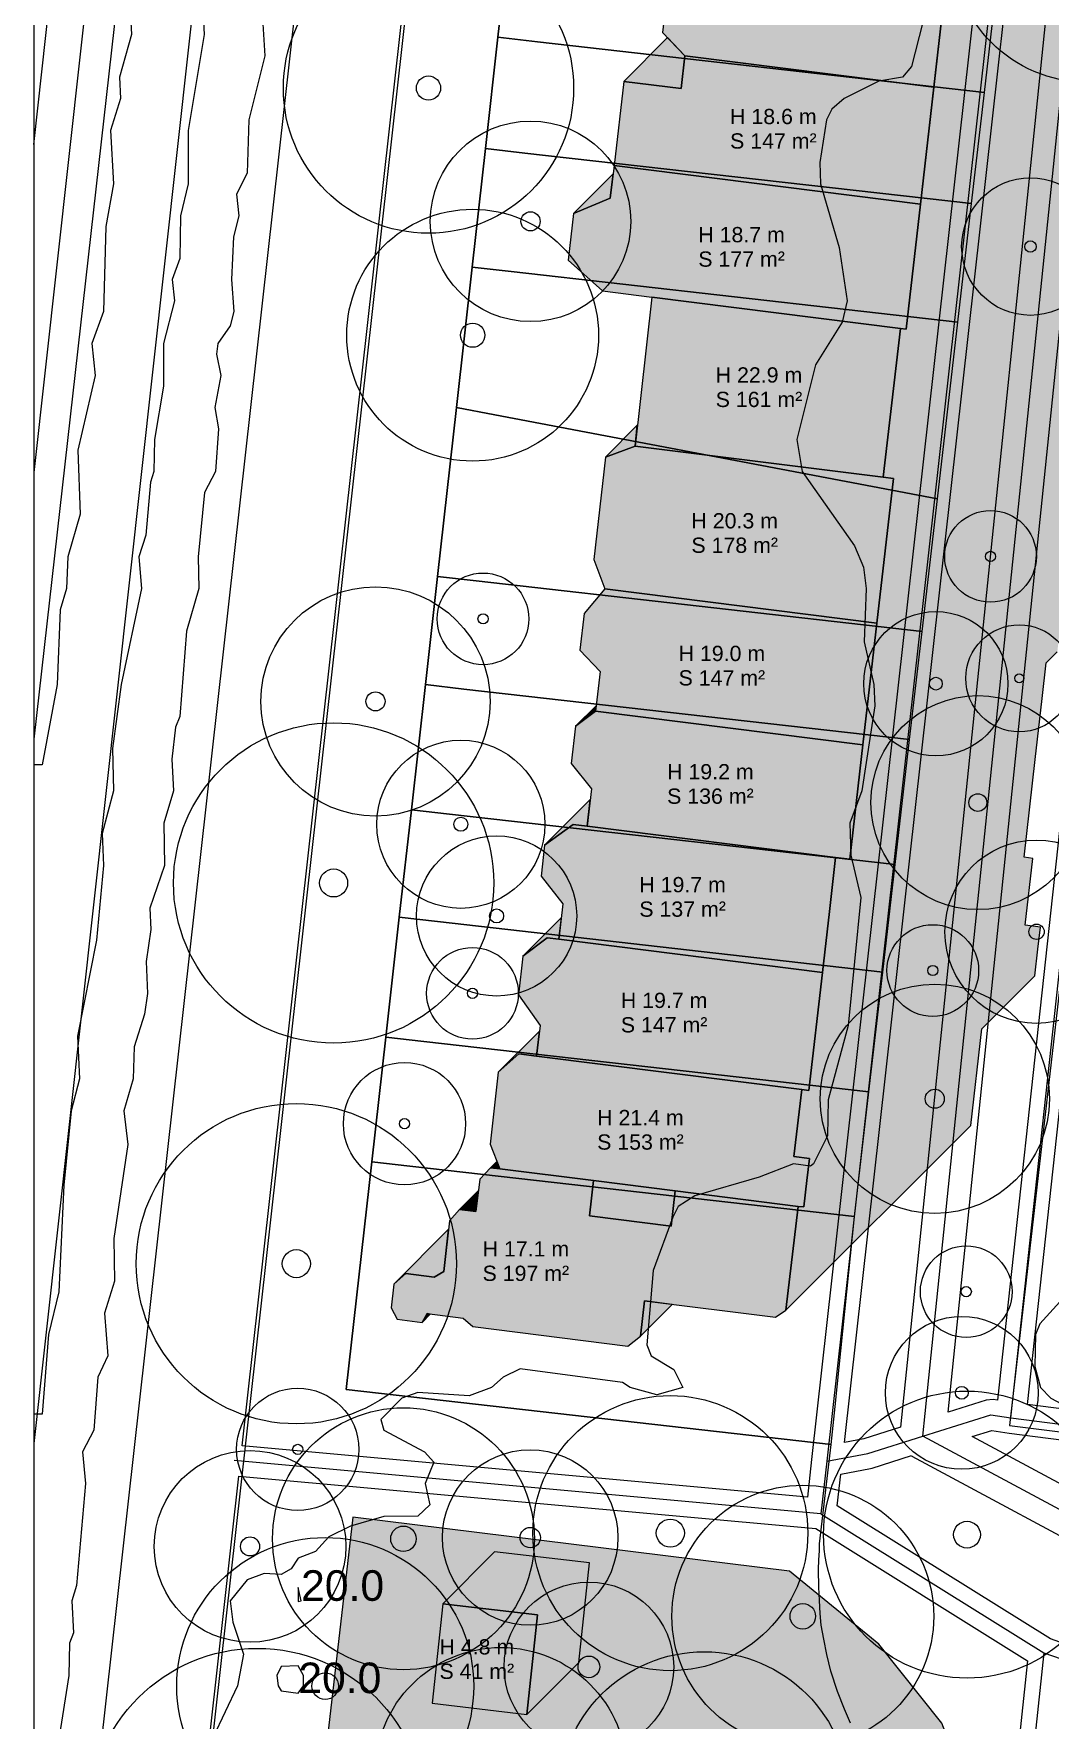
# Model space of a CAD drawing. Header units: metres. Extents: x -8 to 1190, y -11 to 1223.
# Drawn here: x 0 to 66.5, y 159.1 to 269.5 of the extents above; entities that cross this region are included whole.
import ezdxf

# ---------------------------------------------------------------- set-up
doc = ezdxf.new("R2010")
doc.units = ezdxf.units.M
doc.header["$MEASUREMENT"] = 0
for name, color, linetype, lineweight, true_color in [('TPX_BUILDING_AREAS_TEXT', 7, 'CONTINUOUS', 0, 0x000000), ('TPX_BUILDING_HEIGHTS_TEXT', 7, 'CONTINUOUS', 0, 0x000000), ('TPX_BUILDINGS', 7, 'CONTINUOUS', 0, 0x000000), ('TPX_BUILDINGS_HATCH', 7, 'CONTINUOUS', 0, 0xf0f0f0), ('TPX_BUILDINGS_SHADOWS_HATCH', 7, 'CONTINUOUS', 0, 0x000000), ('TPX_BUILDINGS_SHADOWS_OUTLINES', 7, 'CONTINUOUS', 0, 0x000000), ('TPX_CADASTRES', 7, 'CONTINUOUS', 0, 0x646464), ('TPX_CONTOUR_LINES_5M', 7, 'CONTINUOUS', 0, 0x969696), ('TPX_CONTOUR_LINES_5M_TEXT', 7, 'CONTINUOUS', 0, 0x000000), ('TPX_FRAME_PROJECT', 7, 'CONTINUOUS', 0, 0x000000), ('TPX_ROADS_AXES', 7, 'CONTINUOUS', 0, 0x323232), ('TPX_ROADS_CONTOURS', 7, 'CONTINUOUS', 0, 0x646464), ('TPX_VEGETATION_GREEN_SPACES', 7, 'CONTINUOUS', 0, 0x58ba48), ('TPX_VEGETATION_GREEN_SPACES_HATCH', 7, 'CONTINUOUS', 0, 0x58ba48), ('TPX_VEGETATION_TREES_INDIVIDUAL', 7, 'CONTINUOUS', 0, 0x136734)]:
    doc.layers.add(name, color=color, linetype=linetype, lineweight=lineweight, true_color=true_color)
doc.styles.add('TPX_TEXTE', font='arial.ttf')

# ---------------------------------------------------------------- blocks, each defined once
blk = doc.blocks.new('TREETR006_CR063')
at = {"layer": 'TPX_VEGETATION_TREES_INDIVIDUAL'}
for radius in [6.27, 0.625]:
    blk.add_circle((0, 0, 0.04), radius, dxfattribs=at)
blk = doc.blocks.new('TREETR006_CR070')
at = {"layer": 'TPX_VEGETATION_TREES_INDIVIDUAL'}
for radius in [7, 0.583]:
    blk.add_circle((0, 0, 0.04), radius, dxfattribs=at)
blk = doc.blocks.new('TREETR003_CR030')
at = {"layer": 'TPX_VEGETATION_TREES_INDIVIDUAL'}
for radius in [3, 0.333]:
    blk.add_circle((0, 0, 0.04), radius, dxfattribs=at)
blk = doc.blocks.new('TREETR006_CR066')
at = {"layer": 'TPX_VEGETATION_TREES_INDIVIDUAL'}
for radius in [6.56, 0.625]:
    blk.add_circle((0, 0, 0.04), radius, dxfattribs=at)
blk = doc.blocks.new('TREETR003_CR035')
at = {"layer": 'TPX_VEGETATION_TREES_INDIVIDUAL'}
for radius in [3.5, 0.292]:
    blk.add_circle((0, 0, 0.04), radius, dxfattribs=at)
blk = doc.blocks.new('TREETR004_CR045')
at = {"layer": 'TPX_VEGETATION_TREES_INDIVIDUAL'}
for radius in [4.5, 0.375]:
    blk.add_circle((0, 0, 0.04), radius, dxfattribs=at)
blk = doc.blocks.new('TREETR008_CR086')
at = {"layer": 'TPX_VEGETATION_TREES_INDIVIDUAL'}
for radius in [8.57, 0.833]:
    blk.add_circle((0, 0, 0.04), radius, dxfattribs=at)
blk = doc.blocks.new('TREETR005_CR052')
at = {"layer": 'TPX_VEGETATION_TREES_INDIVIDUAL'}
for radius in [5.24, 0.458]:
    blk.add_circle((0, 0, 0.04), radius, dxfattribs=at)
blk = doc.blocks.new('TREETR005_CR060')
at = {"layer": 'TPX_VEGETATION_TREES_INDIVIDUAL'}
for radius in [6, 0.5]:
    blk.add_circle((0, 0, 0.04), radius, dxfattribs=at)
blk = doc.blocks.new('TREETR008_CR095')
at = {"layer": 'TPX_VEGETATION_TREES_INDIVIDUAL'}
for radius in [9.5, 0.792]:
    blk.add_circle((0, 0, 0.04), radius, dxfattribs=at)
blk = doc.blocks.new('TREETR005_CR055')
at = {"layer": 'TPX_VEGETATION_TREES_INDIVIDUAL'}
for radius in [5.5, 0.458]:
    blk.add_circle((0, 0, 0.04), radius, dxfattribs=at)
blk = doc.blocks.new('TREETR006_CR075')
at = {"layer": 'TPX_VEGETATION_TREES_INDIVIDUAL'}
for radius in [7.5, 0.625]:
    blk.add_circle((0, 0, 0.04), radius, dxfattribs=at)
blk = doc.blocks.new('TREETR003_CR040')
at = {"layer": 'TPX_VEGETATION_TREES_INDIVIDUAL'}
for radius in [4, 0.333]:
    blk.add_circle((0, 0, 0.04), radius, dxfattribs=at)
blk = doc.blocks.new('TREETR009_CR097')
at = {"layer": 'TPX_VEGETATION_TREES_INDIVIDUAL'}
for radius in [9.72, 0.875]:
    blk.add_circle((0, 0, 0.04), radius, dxfattribs=at)
blk = doc.blocks.new('TREETR008_CR088')
at = {"layer": 'TPX_VEGETATION_TREES_INDIVIDUAL'}
for radius in [8.83, 0.792]:
    blk.add_circle((0, 0, 0.04), radius, dxfattribs=at)
blk = doc.blocks.new('TREETR008_CR082')
at = {"layer": 'TPX_VEGETATION_TREES_INDIVIDUAL'}
for radius in [8.24, 0.792]:
    blk.add_circle((0, 0, 0.04), radius, dxfattribs=at)
blk = doc.blocks.new('TREETR004_CR050')
at = {"layer": 'TPX_VEGETATION_TREES_INDIVIDUAL'}
for radius in [5, 0.417]:
    blk.add_circle((0, 0, 0.04), radius, dxfattribs=at)
blk = doc.blocks.new('TREETR007_CR057')
at = {"layer": 'TPX_VEGETATION_TREES_INDIVIDUAL'}
for radius in [5.74, 0.667]:
    blk.add_circle((0, 0, 0.04), radius, dxfattribs=at)
blk = doc.blocks.new('TREETR009_CR105')
at = {"layer": 'TPX_VEGETATION_TREES_INDIVIDUAL'}
for radius in [10.48, 0.917]:
    blk.add_circle((0, 0, 0.04), radius, dxfattribs=at)
blk = doc.blocks.new('TREETR009_CR110')
at = {"layer": 'TPX_VEGETATION_TREES_INDIVIDUAL'}
for radius in [11, 0.917]:
    blk.add_circle((0, 0, 0.04), radius, dxfattribs=at)
blk = doc.blocks.new('TREETR009_CR094')
at = {"layer": 'TPX_VEGETATION_TREES_INDIVIDUAL'}
for radius in [9.39, 0.875]:
    blk.add_circle((0, 0, 0.04), radius, dxfattribs=at)
blk = doc.blocks.new('TREETR004_CR047')
at = {"layer": 'TPX_VEGETATION_TREES_INDIVIDUAL'}
for radius in [4.72, 0.417]:
    blk.add_circle((0, 0, 0.04), radius, dxfattribs=at)
blk = doc.blocks.new('TREETR009_CR090')
at = {"layer": 'TPX_VEGETATION_TREES_INDIVIDUAL'}
for radius in [9, 0.917]:
    blk.add_circle((0, 0, 0.04), radius, dxfattribs=at)
blk = doc.blocks.new('TREETR007_CR056')
at = {"layer": 'TPX_VEGETATION_TREES_INDIVIDUAL'}
for radius in [5.55, 0.708]:
    blk.add_circle((0, 0, 0.04), radius, dxfattribs=at)

msp = doc.modelspace()

# ---------------------------------------------------------------- hatches: boundary and pattern name
at = {"layer": 'TPX_BUILDINGS_HATCH'}
for points in [[(41.41, 271.8), (41.16, 269.58), (42.63, 268.05), (58.92, 266), (59.79, 273.65), (43.14, 275.74), (42.86, 273.32), (41.41, 271.8)], [(38.62, 266.38), (37.99, 260.87), (58.04, 258.35), (58.92, 266), (42.63, 268.05), (42.37, 265.91), (38.62, 266.38)], [(35.34, 257.74), (34.98, 254.67), (37.22, 252.67), (40.47, 252.26), (56.73, 250.22), (57.11, 250.17), (58.04, 258.35), (37.99, 260.87), (37.74, 258.74), (35.34, 257.74)], [(40.47, 252.26), (39.36, 242.52), (55.61, 240.48), (56.73, 250.22), (40.47, 252.26)], [(37.42, 241.8), (36.66, 235.1), (37.38, 233.17), (55.19, 230.93), (56.28, 240.4), (55.61, 240.48), (39.36, 242.52), (37.42, 241.8)], [(36.02, 231.57), (35.74, 229.17), (37.08, 227.76), (36.78, 225.17), (54.28, 222.96), (55.19, 230.93), (37.38, 233.17), (36.02, 231.57)], [(35.46, 224.19), (35.19, 221.75), (36.51, 220.09), (36.23, 217.64), (52.49, 215.59), (53.42, 215.48), (54.28, 222.96), (36.78, 225.17), (35.46, 224.19)], [(33.44, 216.41), (33.21, 214.37), (34.64, 212.56), (34.38, 210.25), (51.63, 208.08), (52.08, 212.06), (52.49, 215.59), (36.23, 217.64), (35.32, 217.76), (33.44, 216.41)], [(32.02, 209.15), (31.73, 206.62), (33.14, 204.61), (32.91, 202.6), (50.27, 200.41), (50.74, 200.35), (51.63, 208.08), (34.38, 210.25), (33.61, 210.35), (32.02, 209.15)], [(30.41, 201.55), (29.87, 196.84), (30.5, 195.23), (36.64, 194.46), (41.99, 193.78), (50.03, 192.77), (50.4, 192.73), (50.6, 194.46), (50.77, 195.9), (49.76, 196.03), (50.27, 200.41), (32.91, 202.6), (31.75, 202.74), (30.41, 201.55)], [(23.57, 187.69), (23.39, 186.14), (23.78, 185.38), (25.42, 185.18), (25.76, 185.75), (28.12, 185.45), (28.74, 184.91), (38.89, 183.63), (39.72, 184.28), (39.98, 186.58), (48.56, 185.51), (49.24, 185.97), (50.03, 192.77), (41.99, 193.78), (41.72, 191.47), (36.37, 192.14), (36.64, 194.46), (30.5, 195.23), (29.91, 195.3), (29.2, 194.55), (28.95, 192.43), (27.88, 192.56), (27.22, 191.82), (26.84, 188.51), (26.22, 188.14), (24.36, 188.37), (23.57, 187.69)], [(26.78, 166.77), (26.08, 160.27), (32.28, 159.53), (32.98, 166.04), (26.78, 166.77)]]:
    msp.add_hatch(color=256, dxfattribs=at).paths.add_polyline_path(points)
at = {"layer": 'TPX_BUILDINGS_SHADOWS_HATCH'}
h = msp.add_hatch(color=256, dxfattribs=at)
h.paths.add_polyline_path([(63.22, 428.91), (39.25, 404.94), (39.87, 405.31), (53.03, 403.66), (52.23, 396.68), (60.79, 395.6), (61.58, 402.55), (75.26, 400.84), (73.01, 381.17), (60.09, 382.8), (59.76, 379.88), (70.8, 378.49), (69.91, 370.79), (70.33, 370.74), (69.44, 362.95), (68.49, 354.66), (67.97, 354.74), (67.06, 346.85), (65.88, 346.99), (64.88, 338.32), (63.96, 330.35), (66.99, 329.97), (64.85, 311.48), (64.14, 311.57), (63.29, 304.11), (62.44, 296.7), (61.57, 289.1), (60.69, 281.45), (59.79, 273.65), (58.04, 258.35), (57.11, 250.17), (56.73, 250.22), (55.61, 240.48), (56.28, 240.4), (55.19, 230.93), (54.28, 222.96), (53.42, 215.48), (52.49, 215.59), (52.08, 212.06), (51.63, 208.08), (50.74, 200.35), (50.27, 200.41), (49.76, 196.03), (50.77, 195.9), (50.6, 194.46), (50.4, 192.73), (50.03, 192.77), (49.24, 185.97), (61.34, 198.06), (62.06, 204.39), (65.54, 207.86), (65.73, 209.59), (65.9, 211.03), (64.9, 211.16), (65.4, 215.54), (64.83, 215.61), (65.56, 222.01), (66.01, 225.99), (66.28, 228.34), (67, 229.05), (67.86, 236.54), (67.73, 236.56), (68.63, 244.37), (69.55, 245.29), (70.63, 254.75), (69.96, 254.83), (71.8, 256.67), (72.93, 266.41), (70.71, 266.69), (71.27, 271.57), (71.2, 271.58), (72.07, 279.15), (72.78, 279.86), (73.65, 287.51), (73.28, 287.56), (74.13, 294.88), (74.2, 294.95), (75.07, 302.6), (74.89, 302.63), (75.73, 310), (75.61, 310.01), (76.44, 317.26), (76.38, 317.27), (77.12, 323.75), (80.05, 326.68), (82.19, 345.18), (79.16, 345.56), (74.91, 346.08), (74.2, 345.38), (74.5, 347.94), (74.13, 347.99), (74.89, 354.68), (80.22, 360), (81.04, 367.21), (81.15, 367.32), (82.1, 375.61), (81.6, 375.67), (82.43, 382.83), (82, 382.88), (82.89, 390.58), (82.47, 390.63), (90.52, 398.68), (90.54, 398.86), (102.62, 397.39), (121.15, 395.13), (119.95, 384.33), (116.71, 384.73), (116.5, 382.84), (117.46, 382.72), (116.82, 376.96), (103.08, 378.64), (103.68, 384.1), (104.71, 383.97), (104.91, 385.85), (101.39, 386.28), (101.78, 389.73), (100.04, 389.94), (98.59, 376.85), (91.51, 377.7), (89.58, 375.77), (110, 373.22), (109.09, 365.22), (108.58, 360.77), (105.07, 361.21), (104.72, 358.05), (102.95, 358.27), (102.63, 355.39), (100.49, 355.66), (99.97, 351.03), (111.47, 349.59), (110.89, 344.5), (99.19, 345.96), (98.95, 343.87), (105.44, 343.05), (105.15, 340.58), (103.79, 340.76), (103.3, 336.45), (102.74, 336.52), (101.43, 324.99), (99.06, 325.29), (98.87, 323.62), (99.44, 323.55), (98.53, 315.58), (107.3, 314.48), (106.38, 306.53), (106.98, 306.46), (104.4, 284), (95.27, 285.12), (96.31, 294.09), (88.13, 295.1), (87.11, 286.16), (94.62, 285.2), (93.73, 277.35), (92.85, 269.61), (96.06, 269.2), (95.01, 259.92), (94.33, 253.99), (104.11, 252.77), (103.24, 245.06), (100.57, 245.4), (99.72, 237.97), (94.32, 238.65), (94.51, 240.29), (82.54, 241.78), (82.35, 240.15), (90.64, 239.11), (89.77, 231.47), (91.07, 231.3), (90.69, 227.98), (91.62, 227.86), (92.38, 227.27), (92.17, 225.42), (91.6, 224.57), (90.36, 224.73), (90.22, 223.51), (80.86, 224.68), (71.21, 215.03), (85.26, 213.25), (85, 211.06), (88.75, 210.59), (87.7, 201.54), (80.97, 202.39), (80.73, 200.33), (83.95, 199.91), (83.22, 193.57), (82.35, 193.69), (82.03, 190.97), (85.15, 190.58), (85.3, 191.98), (86.71, 191.81), (87.42, 198.02), (95.67, 196.97), (100.65, 200.22), (104.09, 199.78), (103.36, 193.49), (111.48, 192.46), (111.83, 195.47), (116.49, 194.88), (121.76, 194.21), (122.9, 204.1), (112.67, 205.4), (112.83, 206.77), (110.92, 207.01), (111.35, 210.7), (107.86, 211.14), (108.14, 213.58), (108.85, 219.71), (110.66, 219.48), (110.85, 221.22), (113.05, 220.94), (113.44, 224.29), (112.34, 223.2), (112.64, 225.73), (112.7, 225.8), (111.04, 226.01), (110.8, 223.9), (107.32, 224.34), (106.17, 225.73), (106.58, 229.31), (110.39, 228.83), (111.28, 236.53), (103.15, 237.56), (103.81, 243.24), (114.91, 241.83), (115.11, 243.55), (109.48, 244.26), (109.96, 248.39), (121.1, 246.98), (121.74, 252.6), (122.43, 258.5), (126.84, 257.94), (127.49, 263.56), (123.01, 259.09), (120.92, 259.35), (117.28, 255.72), (117.67, 259.1), (109.97, 260.07), (110.41, 263.89), (109.22, 264.04), (108.46, 263.28), (104.15, 263.82), (106.99, 266.65), (107.66, 272.58), (107.6, 272.58), (108.65, 281.79), (104.7, 282.28), (104.95, 284.55), (120.1, 299.7), (117.55, 300.02), (117.99, 303.86), (123.56, 303.16), (123.84, 305.67), (123.26, 305.74), (123.5, 307.83), (118.24, 308.49), (117.44, 309.5), (116.96, 309.56), (117.44, 313.76), (124.34, 312.88), (124.7, 316.09), (117.1, 317.05), (117.62, 321.57), (125.08, 320.62), (125.45, 323.84), (117.95, 324.78), (118.48, 329.37), (115.97, 329.69), (116.67, 335.75), (124.21, 334.8), (124.46, 336.94), (142.21, 334.69), (141.26, 326.48), (140.36, 318.69), (139.47, 310.96), (138.76, 311.06), (137.93, 303.88), (138.18, 303.85), (137.28, 296.06), (137.9, 295.98), (137, 288.23), (139.37, 287.94), (135.77, 256.8), (133.99, 257.03), (133.31, 251.14), (132.66, 245.52), (133.01, 245.47), (132.33, 239.62), (131.68, 233.94), (130.86, 234.05), (129.97, 226.34), (130.6, 226.26), (129.74, 218.82), (127.97, 203.46), (128.25, 203.42), (125.01, 175.41), (138.45, 188.84), (141.68, 216.85), (140.41, 217.02), (141.14, 223.26), (141.77, 223.9), (142.68, 231.76), (142.75, 231.83), (143.61, 239.27), (142.98, 239.35), (143.97, 240.34), (144.86, 248.05), (141.48, 248.48), (141.52, 248.81), (143.29, 250.58), (143.97, 256.43), (143.62, 256.48), (141.52, 256.74), (141.86, 259.69), (141.8, 259.7), (142.21, 263.25), (149.98, 271.01), (153.58, 302.15), (151.22, 302.44), (150.54, 302.53), (151.33, 309.41), (150.72, 309.5), (151.35, 310.14), (152.26, 317.92), (150.33, 318.16), (150.81, 322.31), (151.49, 322.98), (152.38, 330.71), (152.26, 330.72), (153.14, 338.36), (152.71, 338.42), (153.59, 346.08), (150.57, 346.46), (154.26, 350.15), (154.57, 352.48), (153.97, 353.4), (152.62, 353.6), (153.2, 357.96), (153.08, 357.97), (153.77, 363.23), (153.71, 363.24), (153.88, 364.59), (154.92, 365.63), (155.39, 366.31), (155.66, 367.09), (155.63, 368.31), (156.57, 375.49), (155.43, 375.66), (156.24, 381.89), (159.08, 384.73), (160.1, 392.41), (159.09, 392.56), (160.36, 393.83), (161.82, 404.99), (138.13, 408.38), (135.25, 405.5), (135.61, 408.75), (124.66, 410.15), (124.76, 411.04), (120.1, 411.6), (125.45, 416.96), (126.04, 422.03), (137.4, 420.58), (137.88, 424.75), (124.52, 426.46), (125.76, 437.08), (143.78, 434.78), (143.93, 436.1), (156.09, 434.55), (154.72, 422.73), (142.53, 424.29), (142.04, 420.13), (154.24, 418.57), (152.83, 406.55), (168.67, 422.39), (170.08, 434.41), (166.82, 434.83), (170.56, 438.57), (171.93, 450.38), (164.39, 451.35), (164.49, 452.25), (163.45, 452.37), (166.63, 455.55), (167.3, 461.83), (168.89, 463.42), (169.7, 471.08), (169.39, 471.12), (170.23, 478.96), (169.04, 479.1), (157.14, 480.5), (156.49, 479.84), (153.14, 480.23), (143.1, 470.19), (147.02, 469.74), (147.1, 470.46), (159, 469.06), (160.19, 468.92), (159.3, 460.69), (158.49, 453.03), (157.34, 453.17), (156.52, 445.44), (157.56, 445.32), (156.74, 437.65), (132.38, 440.51), (133.2, 448.18), (144.45, 446.85), (144.83, 450.45), (138.37, 451.21), (138.62, 453.61), (136, 450.99), (136.08, 451.62), (138.69, 454.24), (138.81, 455.35), (139, 455.33), (139.44, 459.42), (145.7, 458.69), (146.08, 462.24), (142.66, 462.64), (139.63, 459.61), (140.46, 466.76), (138.33, 467.03), (144.19, 472.89), (144.23, 473.29), (144.46, 475.23), (145.13, 481), (144.97, 481.02), (138.66, 481.84), (137.53, 480.71), (137.25, 480.73), (137.05, 480.77), (133.29, 481.25), (133.84, 485.95), (133.03, 486.04), (118.44, 487.91), (117.14, 486.61), (113.21, 487.11), (99.92, 473.82), (104.98, 473.17), (105.15, 474.61), (119.74, 472.75), (120.55, 472.65), (120.63, 473.37), (128.63, 472.35), (128.84, 472.32), (129.11, 472.29), (135.43, 471.48), (135.59, 471.46), (134.91, 465.68), (134.68, 463.74), (134.64, 463.34), (128.16, 464.17), (127.62, 459.5), (119.14, 460.59), (118.78, 457.57), (121.51, 457.22), (121.15, 454.24), (127.17, 453.47), (125.75, 441.29), (104.28, 444.04), (103.73, 439.43), (105.74, 439.16), (105.8, 439.67), (106.45, 439.59), (106.7, 441.75), (121.83, 439.82), (120.1, 425.01), (115.5, 425.61), (115.29, 423.85), (114.7, 423.93), (114.41, 421.43), (120.56, 420.64), (119.42, 410.93), (104.52, 412.84), (97.01, 405.33), (97.96, 413.68), (92.64, 414.36), (93.94, 425.47), (85.56, 426.52), (79.29, 420.26), (76.2, 420.65), (77, 427.64), (75.61, 427.81), (93.38, 445.59), (94.11, 451.54), (93.14, 451.67), (93.66, 455.88), (92.08, 456.09), (92.57, 460.1), (92.15, 460.16), (93.09, 467.86), (95.78, 470.54), (96.73, 478.25), (94.04, 478.61), (94.54, 482.6), (94.68, 482.74), (95.64, 490.56), (77.04, 493.07), (64.45, 480.49), (83.05, 477.98), (82.09, 470.16), (80.98, 461.11), (80.23, 454.99), (79.21, 446.74), (78.26, 439.02), (76.98, 439.19), (76.3, 433.72), (75.56, 427.77), (70.24, 428.48), (63.84, 429.29), (63.22, 428.91)])
h.paths.add_polyline_path([(109.99, 362.18), (119.75, 371.94), (120.31, 376.84), (120.77, 380.91), (125.13, 385.27), (123.21, 385.54), (124.41, 394.66), (148.1, 391.27), (146.64, 380.11), (147.65, 379.97), (146.64, 372.28), (146.33, 372.33), (145.26, 364.18), (144.31, 356.99), (144.35, 355.77), (144.08, 354.99), (143.61, 354.32), (142.62, 353.68), (142.38, 351.85), (141.67, 346.43), (141.1, 342.07), (142.44, 341.87), (143.04, 340.95), (142.74, 338.63), (142, 338.22), (135.01, 339.22), (135.17, 340.42), (132.36, 340.82), (132.23, 339.78), (129.78, 340.14), (129.9, 341.05), (126.95, 341.47), (126.8, 340.36), (119.32, 341.44), (119.61, 343.69), (116.18, 344.12), (114.46, 344.33), (111.43, 341.3), (111.85, 345.01), (112.92, 346.07), (112.98, 346.59), (121.92, 355.53), (122.5, 360.62), (111, 362.06), (109.99, 362.18)], flags=16)
h.paths.add_polyline_path([(126.46, 441.67), (127.19, 448.71), (131.4, 448.22), (130.66, 441.18), (126.46, 441.67)], flags=16)
for points in [[(41.48, 269.24), (38.62, 266.38), (42.37, 265.91), (42.63, 268.05), (41.48, 269.24)], [(37.93, 260.33), (35.34, 257.74), (37.74, 258.74), (37.93, 260.33)], [(39.51, 243.88), (37.42, 241.8), (39.36, 242.52), (39.51, 243.88)], [(36.83, 225.55), (35.46, 224.19), (36.78, 225.17), (36.83, 225.55)], [(36.43, 219.39), (33.44, 216.41), (35.32, 217.76), (36.23, 217.64), (36.43, 219.39)], [(34.54, 211.68), (32.02, 209.15), (33.61, 210.35), (34.38, 210.25), (34.54, 211.68)], [(33.1, 204.24), (30.41, 201.55), (31.75, 202.74), (32.91, 202.6), (33.1, 204.24)], [(30.32, 195.71), (29.91, 195.3), (30.5, 195.23), (30.32, 195.71)], [(36.64, 194.46), (36.37, 192.14), (41.72, 191.47), (41.99, 193.78), (36.64, 194.46)], [(29.11, 193.8), (27.88, 192.56), (28.95, 192.43), (29.11, 193.8)], [(27.16, 191.28), (23.57, 187.69), (24.36, 188.37), (26.22, 188.14), (26.84, 188.51), (27.16, 191.28)], [(39.98, 186.58), (39.72, 184.28), (41.8, 186.35), (39.98, 186.58)], [(25.76, 185.75), (25.42, 185.18), (25.96, 185.72), (25.76, 185.75)], [(30.17, 170.16), (26.78, 166.77), (32.98, 166.04), (32.28, 159.53), (35.68, 162.92), (36.37, 169.44), (30.17, 170.16)]]:
    msp.add_hatch(color=256, dxfattribs=at).paths.add_polyline_path(points)
at = {"layer": 'TPX_VEGETATION_GREEN_SPACES_HATCH'}
msp.add_hatch(color=256, dxfattribs=at).paths.add_polyline_path([(20.89, 172.44), (17.12, 139.72), (59.58, 134.47), (61.72, 153.12), (59.44, 158.96), (55.31, 164.13), (49.46, 168.9), (20.89, 172.44)])

# ---------------------------------------------------------------- linework, layer by layer
at = {"layer": 'TPX_BUILDINGS', "elevation": 0.04}
for points in [[(41.41, 271.8), (41.16, 269.58), (42.63, 268.05), (58.92, 266), (59.79, 273.65), (43.14, 275.74), (42.86, 273.32)], [(38.62, 266.38), (37.99, 260.87), (58.04, 258.35), (58.92, 266), (42.63, 268.05), (42.37, 265.91)], [(35.34, 257.74), (34.98, 254.67), (37.22, 252.67), (40.47, 252.26), (56.73, 250.22), (57.11, 250.17), (58.04, 258.35), (37.99, 260.87), (37.74, 258.74)], [(40.47, 252.26), (39.36, 242.52), (55.61, 240.48), (56.73, 250.22)], [(37.42, 241.8), (36.66, 235.1), (37.38, 233.17), (55.19, 230.93), (56.28, 240.4), (55.61, 240.48), (39.36, 242.52)], [(36.02, 231.57), (35.74, 229.17), (37.08, 227.76), (36.78, 225.17), (54.28, 222.96), (55.19, 230.93), (37.38, 233.17)], [(35.46, 224.19), (35.19, 221.75), (36.51, 220.09), (36.23, 217.64), (52.49, 215.59), (53.42, 215.48), (54.28, 222.96), (36.78, 225.17)], [(33.44, 216.41), (33.21, 214.37), (34.64, 212.56), (34.38, 210.25), (51.63, 208.08), (52.08, 212.06), (52.49, 215.59), (36.23, 217.64), (35.32, 217.76)], [(32.02, 209.15), (31.73, 206.62), (33.14, 204.61), (32.91, 202.6), (50.27, 200.41), (50.74, 200.35), (51.63, 208.08), (34.38, 210.25), (33.61, 210.35)], [(30.41, 201.55), (29.87, 196.84), (30.5, 195.23), (36.64, 194.46), (41.99, 193.78), (50.03, 192.77), (50.4, 192.73), (50.6, 194.46), (50.77, 195.9), (49.76, 196.03), (50.27, 200.41), (32.91, 202.6), (31.75, 202.74)], [(23.57, 187.69), (23.39, 186.14), (23.78, 185.38), (25.42, 185.18), (25.76, 185.75), (28.12, 185.45), (28.74, 184.91), (38.89, 183.63), (39.72, 184.28), (39.98, 186.58), (48.56, 185.51), (49.24, 185.97), (50.03, 192.77), (41.99, 193.78), (41.72, 191.47), (36.37, 192.14), (36.64, 194.46), (30.5, 195.23), (29.91, 195.3), (29.2, 194.55), (28.95, 192.43), (27.88, 192.56), (27.22, 191.82), (26.84, 188.51), (26.22, 188.14), (24.36, 188.37)], [(26.78, 166.77), (26.08, 160.27), (32.28, 159.53), (32.98, 166.04)]]:
    msp.add_lwpolyline(points, close=True, dxfattribs=at)
at = {"layer": 'TPX_BUILDINGS_SHADOWS_OUTLINES', "elevation": 0.04}
msp.add_lwpolyline([(59.79, 273.65), (58.04, 258.35), (57.11, 250.17), (56.73, 250.22), (55.61, 240.48), (56.28, 240.4), (55.19, 230.93), (54.28, 222.96), (53.42, 215.48), (52.49, 215.59), (52.08, 212.06), (51.63, 208.08), (50.74, 200.35), (50.27, 200.41), (49.76, 196.03), (50.77, 195.9), (50.6, 194.46), (50.4, 192.73), (50.03, 192.77), (49.24, 185.97), (61.34, 198.06), (62.06, 204.39), (65.54, 207.86), (65.73, 209.59), (65.9, 211.03), (64.9, 211.16), (65.4, 215.54), (64.83, 215.61), (65.56, 222.01), (66.01, 225.99), (66.28, 228.34), (67, 229.05)], dxfattribs=at)
for points in [[(41.48, 269.24), (38.62, 266.38), (42.37, 265.91), (42.63, 268.05)], [(37.93, 260.33), (35.34, 257.74), (37.74, 258.74)], [(39.51, 243.88), (37.42, 241.8), (39.36, 242.52)], [(36.83, 225.55), (35.46, 224.19), (36.78, 225.17)], [(36.43, 219.39), (33.44, 216.41), (35.32, 217.76), (36.23, 217.64)], [(34.54, 211.68), (32.02, 209.15), (33.61, 210.35), (34.38, 210.25)], [(33.1, 204.24), (30.41, 201.55), (31.75, 202.74), (32.91, 202.6)], [(30.32, 195.71), (29.91, 195.3), (30.5, 195.23)], [(36.64, 194.46), (36.37, 192.14), (41.72, 191.47), (41.99, 193.78)], [(29.11, 193.8), (27.88, 192.56), (28.95, 192.43)], [(27.16, 191.28), (23.57, 187.69), (24.36, 188.37), (26.22, 188.14), (26.84, 188.51)], [(39.98, 186.58), (39.72, 184.28), (41.8, 186.35)], [(25.76, 185.75), (25.42, 185.18), (25.96, 185.72)], [(30.17, 170.16), (26.78, 166.77), (32.98, 166.04), (32.28, 159.53), (35.68, 162.92), (36.37, 169.44)]]:
    msp.add_lwpolyline(points, close=True, dxfattribs=at)
at = {"layer": 'TPX_CADASTRES', "elevation": 0.02}
for points in [[(0, 589.45), (0, 262.24), (8.55, 339.94), (15.9, 407.19), (16.24, 410.26), (17.83, 424.87), (18.3, 429.13), (34.38, 576.31), (35.37, 585.04)], [(31.29, 277.29), (30.39, 269.27), (32.97, 268.97), (62.23, 265.66), (63.15, 273.68), (33.88, 276.99)], [(30.39, 269.27), (29.57, 261.98), (32.14, 261.69), (61.38, 258.38), (62.23, 265.66), (32.97, 268.97)], [(29.57, 261.98), (28.7, 254.22), (31.26, 253.93), (60.49, 250.62), (61.38, 258.38), (32.14, 261.69)], [(28.7, 254.22), (27.67, 245.05), (30.19, 244.57), (59.15, 239.06), (60.49, 250.62), (31.26, 253.93)], [(27.67, 245.05), (26.43, 233.98), (28.96, 233.69), (58.15, 230.39), (59.15, 239.06), (30.19, 244.57)], [(26.43, 233.98), (25.64, 226.91), (28.15, 226.62), (57.33, 223.32), (58.15, 230.39), (28.96, 233.69)], [(25.64, 226.91), (24.72, 218.72), (27.22, 218.43), (56.38, 215.13), (57.33, 223.32), (28.15, 226.62)], [(69.32, 225.98), (63.87, 178.43), (84.62, 175.84), (89.24, 216.16), (100.47, 214.76), (101.27, 221.8), (101.3, 222.01)], [(24.72, 218.72), (23.93, 211.69), (26.43, 211.4), (55.57, 208.1), (56.38, 215.13), (27.22, 218.43)], [(23.93, 211.69), (23.05, 203.84), (25.53, 203.56), (54.66, 200.26), (55.57, 208.1), (26.43, 211.4)], [(23.05, 203.84), (22.13, 195.69), (24.61, 195.41), (53.72, 192.11), (54.66, 200.26), (25.53, 203.56)], [(22.13, 195.69), (20.46, 180.78), (52.2, 177.18), (52.45, 179.67), (53.72, 192.11), (24.61, 195.41)]]:
    msp.add_lwpolyline(points, close=True, dxfattribs=at)
for points in [[(38.42, 405.23), (35.85, 381.94), (36.75, 381.83), (31.72, 336.69), (0, 53.54)], [(53.47, 158.95), (53.06, 159.88), (52.62, 161.02), (52.18, 162.36), (51.92, 163.45), (51.72, 164.45), (51.55, 165.36), (51.48, 166.13), (51.43, 166.99), (51.4, 167.85), (51.36, 169.01), (51.38, 169.64), (51.43, 170.24), (51.44, 170.7), (52.2, 177.18), (20.46, 180.78), (22.13, 195.69), (23.05, 203.84), (23.93, 211.69), (24.72, 218.72), (25.64, 226.91), (26.43, 233.98), (27.67, 245.05), (28.7, 254.22), (29.57, 261.98), (30.39, 269.27), (31.29, 277.29)]]:
    msp.add_lwpolyline(points, dxfattribs=at)
at = {"layer": 'TPX_CONTOUR_LINES_5M', "elevation": 0.05}
for points in [[(6.25, 272.23), (6.39, 269.44), (5.62, 266.65), (5.67, 265.26), (5.02, 263.17), (5.22, 259.68), (4.71, 256.89), (4.57, 251.32), (3.8, 249.23), (4.02, 247.13), (2.89, 242.25), (3.03, 238.07), (2.24, 235.28), (2.15, 233.19), (1.74, 231.8), (1.53, 226.92), (0.56, 221.66), (0, 221.66)], [(11.05, 271.53), (11.15, 269.44), (10.12, 263.17), (10.12, 259.68), (9.61, 257.59), (9.56, 254.8), (9.06, 253.41), (9.22, 252.01), (8.49, 249.23), (8.49, 246.44), (7.9, 242.95), (7.87, 240.86), (7.64, 240.16), (7.33, 236.68), (6.88, 235.28), (7.05, 233.19), (5.72, 226.92), (5.16, 222.73), (5.22, 219.95), (4.47, 217.16), (4.56, 215.07), (4.1, 210.19), (2.87, 203.91), (2.99, 201.12), (2.45, 199.03), (1.97, 194.15), (1.65, 187.18), (0.96, 184.39), (0.56, 179.18), (0, 179.18)], [(14.91, 271.53), (15.12, 268.05), (14.09, 263.87), (13.98, 260.38), (13.27, 258.99), (13.43, 257.59), (13.08, 256.2), (12.95, 253.41), (13.09, 251.32), (12.85, 250.38), (12.06, 249.23), (11.97, 248.53), (12.24, 247.13), (11.86, 245.04), (12.09, 243.65), (11.9, 240.86), (11.18, 239.47), (10.77, 235.28), (10.81, 233.19), (9.99, 230.4), (9.57, 224.83), (9.28, 224.13), (9.04, 222.04), (9.14, 219.95), (8.51, 217.85), (8.56, 215.07), (7.6, 212.28), (7.67, 210.88), (7.36, 208.79), (7.45, 206.7), (7.26, 205.34), (6.58, 203.21), (6.5, 201.12), (5.89, 199.03), (6.15, 196.81), (5.25, 190.67), (5.29, 187.88), (4.63, 185.79), (4.85, 183), (4.2, 181.6), (3.94, 178.12), (3.2, 176.72), (3.38, 174.63), (2.79, 167.97), (2.49, 166.96), (2.6, 164.87), (2.34, 164.18), (2.3, 162.08), (1.64, 157.9)], [(58.7, 272.23), (57.46, 267.35), (56.87, 266.65), (55.32, 266.4), (53.04, 265.26), (52.24, 264.56), (51.89, 263.87), (51.45, 261.08), (51.51, 259.68), (52.72, 255.5), (53.25, 252.01), (52.91, 250.62), (51.18, 247.83), (49.96, 242.95), (50.29, 240.86), (53.73, 235.98), (54.31, 234.59), (54.49, 233.19), (54.36, 229.71), (54.99, 226.92), (55.05, 225.52), (54.2, 219.96), (53.42, 217.85), (53.48, 215.76), (54.13, 212.97), (53.3, 204.61), (52, 199.73), (51.96, 197.39), (51.05, 195.55), (50.85, 195.39), (49.73, 195.55), (47.49, 194.67), (43.28, 193.45), (42.18, 192.76), (41.84, 192.06), (40.55, 188.58), (40.14, 183.7), (40.41, 183), (41.91, 182.1), (42.48, 180.91), (40.79, 180.43), (39.05, 180.91), (38.55, 181.25), (31.85, 182.14), (30.73, 181.6), (29.97, 180.91), (28.5, 180.38), (25.14, 180.59), (24.1, 180.21), (22.73, 178.82), (22.92, 178.12), (25.58, 176.72), (26.2, 176.03), (25.63, 174.63), (25.93, 173.24), (25.14, 172.5), (22.91, 172.47), (20.73, 171.84), (19.31, 171.15), (18.44, 170.19), (17.32, 169.76), (16.85, 169.06), (16.2, 168.69), (15.09, 168.75), (13.97, 168.34), (12.86, 166.96), (13.04, 165.57), (13.74, 163.48), (13.34, 161.39), (11.73, 157.99)], [(67.61, 187.01), (65.85, 185.09), (65.57, 184.39), (65.54, 182.3), (65.89, 180.91), (66.58, 180.21), (67.61, 179.67), (69.84, 179.26), (72.08, 179.43), (73.49, 180.21), (74.2, 180.91), (73.8, 182.3), (68.73, 186.72), (67.61, 187.01)], [(17.32, 167.83), (17.32, 166.91), (17.5, 166.96), (17.32, 167.83)], [(16.2, 162.67), (15.92, 162.08), (16.01, 161.39), (16.2, 161.08), (17.32, 160.92), (17.66, 161.39), (17.65, 162.08), (17.32, 162.71), (16.2, 162.67)]]:
    msp.add_lwpolyline(points, dxfattribs=at)
at = {"layer": 'TPX_FRAME_PROJECT', "elevation": 0}
msp.add_lwpolyline([(0, 0), (1184.57, 0), (1184.57, 1218.59), (0, 1218.59)], close=True, dxfattribs=at)
at = {"layer": 'TPX_ROADS_AXES', "elevation": 0.03}
for points in [[(82.66, 882.86), (81.82, 878.38), (75.42, 843.93), (68.73, 812.1), (67.99, 807.73), (66.84, 798.1), (62.51, 763.13), (58.38, 731.92), (54.8, 699.68), (53, 683.45), (49.11, 648.51), (41.57, 583.86), (24.75, 449.15), (21.08, 412.18), (18.76, 393.08), (12.03, 329.96), (0, 223.35)], [(0, 118.1), (44.5, 515.71), (45.66, 523.37), (46.91, 531.46), (48.32, 540.16), (50.42, 549.51), (53.2, 559.62), (56.01, 569.25), (59.09, 577.96), (62.74, 587.4), (66.85, 596.69), (71.96, 607.67), (80.63, 624.68), (87.5, 637.19), (92.39, 646.34), (95.36, 651.21), (101.54, 660.14), (110.35, 671.46), (117.59, 679.95), (126.74, 690.45), (135.97, 700.47), (144.6, 710.04), (158.45, 725.15)], [(116.77, 687.6), (96.62, 662.52), (89.59, 652.24), (83.13, 641.74), (76.47, 630.72), (69.97, 618.82), (64.65, 608.72), (59.84, 597.74), (55.51, 587.73), (51.77, 577.31), (47.12, 562.83), (43.77, 549.06), (40.89, 536.1), (38.69, 523.5), (37.03, 511.41), (35.1, 493.89), (0, 177.26)], [(86.6, 485.85), (77.99, 408.98), (51.92, 176.09), (51.53, 172.66)], [(58.19, 177.74), (81.9, 407.85)], [(63.96, 178.93), (88.23, 401.84), (88.44, 403.75)], [(51.92, 176.09), (54.59, 176.59), (58.19, 177.74), (62.64, 179.14), (63.96, 178.93), (127.69, 170.76), (129.16, 170.57), (133.13, 170.08), (137.07, 169.6), (138.43, 169.42), (203.53, 161.7), (204.74, 161.48), (210.29, 160.3), (212.82, 159.76), (214.33, 159.24), (342.77, 144.23), (344.68, 144.02), (348.81, 143.46), (351.98, 143.02)], [(73.45, 169.56), (58.19, 177.74)], [(51.53, 172.66), (13.13, 176.15)], [(51.53, 172.66), (66.12, 163.56), (68.38, 162.77)], [(66.12, 163.56), (58.53, 92.09), (51.83, 20.32)]]:
    msp.add_lwpolyline(points, dxfattribs=at)
at = {"layer": 'TPX_ROADS_CONTOURS', "elevation": 0.03}
for points in [[(53.06, 177.32), (78.98, 408.87), (87.6, 485.74), (87.6, 485.74), (96.89, 576.13), (97.71, 583.25), (100.91, 610.91), (103.39, 632.45), (105.32, 632.17), (106.52, 632.01), (101.19, 582.8), (98.65, 561.41), (89.5, 484.47), (80.41, 408.03), (80.41, 408), (56.74, 178.33), (54.34, 177.57)], [(13.65, 177.11), (40.05, 413.02), (76.88, 408.12), (50.92, 176.2), (50.64, 173.75)], [(59.86, 179.31), (83.24, 406.18), (87.59, 405.66), (87.44, 403.85), (87.23, 401.95), (63.08, 180.08), (62.8, 180.13), (62.34, 180.09)], [(65.06, 179.8), (89.11, 400.73), (152.5, 393.69), (126.82, 171.88)], [(61.43, 177.71), (62.72, 178.11), (63.84, 177.94), (127.57, 169.77), (129.03, 169.58), (131.53, 169.27), (130.99, 164.39), (73.91, 171.01)], [(52.59, 173.18), (52.83, 175.25), (54.77, 175.61), (54.89, 175.64), (57.45, 176.46), (57.48, 176.42), (71.85, 168.71), (71.22, 162.95), (68.69, 163.72), (66.55, 164.47)]]:
    msp.add_lwpolyline(points, close=True, dxfattribs=at)
for points in [[(22.09, 440.09), (0, 240.79), (0, 111.37)], [(6.96, 117.32), (13.42, 175.12), (51.2, 171.69), (65.06, 163.04), (57.64, 93.21)]]:
    msp.add_lwpolyline(points, dxfattribs=at)
at = {"layer": 'TPX_VEGETATION_GREEN_SPACES', "elevation": 0}
msp.add_lwpolyline([(20.89, 172.44), (17.12, 139.72), (59.58, 134.47), (61.72, 153.12), (59.44, 158.96), (55.31, 164.13), (49.46, 168.9)], close=True, dxfattribs=at)

# ---------------------------------------------------------------- block references
at = {"layer": 'TPX_VEGETATION_TREES_INDIVIDUAL'}
for name, p in [('TREETR008_CR088', (68.93, 275.16, 0.04)), ('TREETR008_CR095', (25.84, 265.94, 0.04)), ('TREETR006_CR066', (32.52, 257.22, 0.04)), ('TREETR004_CR045', (65.24, 255.57, 0.04)), ('TREETR008_CR082', (28.73, 249.77, 0.04)), ('TREETR003_CR030', (62.63, 235.3, 0.04)), ('TREETR003_CR030', (29.41, 231.21, 0.04)), ('TREETR006_CR075', (22.37, 225.81, 0.04)), ('TREETR004_CR047', (59.05, 226.97, 0.04)), ('TREETR003_CR035', (64.51, 227.32, 0.04)), ('TREETR006_CR070', (61.8, 219.19, 0.04)), ('TREETR009_CR105', (19.63, 213.93, 0.04)), ('TREETR005_CR055', (27.96, 217.77, 0.04)), ('TREETR005_CR052', (30.3, 211.77, 0.04)), ('TREETR005_CR060', (65.64, 210.74, 0.04)), ('TREETR003_CR030', (58.85, 208.2, 0.04)), ('TREETR003_CR030', (28.72, 206.71, 0.04)), ('TREETR006_CR075', (58.98, 199.81, 0.04)), ('TREETR003_CR040', (24.27, 198.18, 0.04)), ('TREETR009_CR105', (17.19, 189.02, 0.04)), ('TREETR003_CR030', (61.04, 187.19, 0.04)), ('TREETR004_CR050', (60.75, 180.57, 0.04)), ('TREETR003_CR040', (17.28, 176.87, 0.04)), ('TREETR009_CR090', (41.67, 171.39, 0.04)), ('TREETR009_CR094', (61.09, 171.29, 0.04)), ('TREETR008_CR086', (24.2, 171.02, 0.04)), ('TREETR006_CR063', (14.16, 170.52, 0.04)), ('TREETR007_CR057', (32.5, 171.1, 0.04)), ('TREETR008_CR086', (50.34, 165.95, 0.04)), ('TREETR009_CR097', (19.08, 161.38, 0.04)), ('TREETR007_CR056', (36.34, 162.64, 0.04)), ('TREETR009_CR110', (14.63, 152.85, 0.04)), ('TREETR008_CR082', (30.59, 155.67, 0.04)), ('TREETR008_CR095', (43.89, 154.13, 0.04))]:
    msp.add_blockref(name, p, dxfattribs=at)

# ---------------------------------------------------------------- texts
at = {"layer": 'TPX_BUILDING_AREAS_TEXT', "style": 'TPX_TEXTE'}
for s, p in [('S 147 m²', (45.58, 261.98, 0.05)), ('S 177 m²', (43.5, 254.25, 0.05)), ('S 161 m²', (44.64, 245.07, 0.05)), ('S 178 m²', (43.05, 235.53, 0.05)), ('S 147 m²', (42.21, 226.85, 0.05)), ('S 136 m²', (41.46, 219.11, 0.05)), ('S 137 m²', (39.64, 211.72, 0.05)), ('S 147 m²', (38.43, 204.15, 0.05)), ('S 153 m²', (36.88, 196.48, 0.05)), ('S 197 m²', (29.38, 187.89, 0.05)), ('S 41 m²', (26.56, 161.85, 0.05))]:
    msp.add_text(s, height=1, dxfattribs=at).set_placement(p)
at = {"layer": 'TPX_BUILDING_HEIGHTS_TEXT', "style": 'TPX_TEXTE'}
for s, p in [('H 18.6 m', (45.58, 263.58, 0.05)), ('H 18.7 m', (43.5, 255.85, 0.05)), ('H 22.9 m', (44.64, 246.67, 0.05)), ('H 20.3 m', (43.05, 237.13, 0.05)), ('H 19.0 m', (42.21, 228.45, 0.05)), ('H 19.2 m', (41.46, 220.71, 0.05)), ('H 19.7 m', (39.64, 213.32, 0.05)), ('H 19.7 m', (38.43, 205.75, 0.05)), ('H 21.4 m', (36.88, 198.08, 0.05)), ('H 17.1 m', (29.38, 189.49, 0.05)), ('H 4.8 m', (26.56, 163.45, 0.05))]:
    msp.add_text(s, height=1, dxfattribs=at).set_placement(p)
at = {"layer": 'TPX_CONTOUR_LINES_5M_TEXT', "style": 'TPX_TEXTE'}
for p in [(17.5, 166.96, 0.05), (17.32, 160.92, 0.05)]:
    msp.add_text('20.0', height=2, dxfattribs=at).set_placement(p)

doc.saveas('drawing.dxf')
